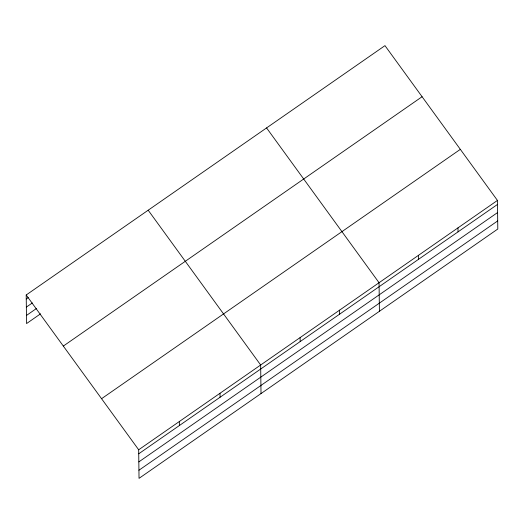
<?xml version="1.0" encoding="UTF-8"?>
<svg xmlns="http://www.w3.org/2000/svg" width="524" height="524" viewBox="0 0 524 524"><rect width="100%" height="100%" fill="white"/><g stroke="black" fill="none" stroke-linecap="round" stroke-linejoin="round"><path stroke-width="0.79" d="M26.2 294.986L384.97 45.64L497.453 200.43L497.8 229.014L139.03 478.36L138.683 449.782L26.2 294.986L26.547 323.57L40.544 313.837M26.246 298.994L28.25 297.606M26.351 307.103L32.344 302.938M26.449 315.461L36.451 308.512M63.319 346.069L422.089 96.724M101.564 398.699L460.334 149.353M138.683 449.782L497.453 200.43M138.729 453.791L497.499 204.439M138.834 461.899L497.597 212.548M138.932 470.251L497.702 220.905M266.572 127.922L379.055 282.718L379.409 311.295M148.181 210.209L260.664 365.005L261.011 393.583M457.989 227.861L458.035 231.87M418.519 255.286L418.571 259.295M339.591 310.143L339.644 314.151M300.128 337.574L300.18 341.583M220.001 393.262L220.054 397.271M179.346 421.519L179.391 425.527"/></g></svg>
